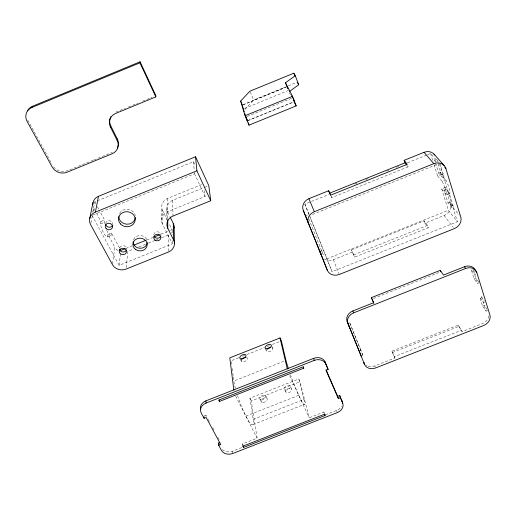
<?xml version="1.0" encoding="UTF-8"?>
<svg xmlns="http://www.w3.org/2000/svg" width="516" height="516" viewBox="0 0 516 516"><rect width="100%" height="100%" fill="white"/><g stroke="black" fill="none" stroke-linecap="round" stroke-linejoin="round"><path stroke-width="0.39" stroke-dasharray="2.58 1.94" d="M92.074 215.385L119.132 265.321L172.344 243.862L162.385 223.938L162.514 210.328A9.83 8.966 0.4 0 1 167.468 198.454L202.162 184.373M161.489 220.429L161.65 206.916M126.239 267.546L127.781 251.415L133.683 249.035M119.132 265.321L120.286 255.123M112.585 263.889L114.752 247.132L107.909 234.412L111.475 232.968L120.073 249.022M96.479 213.179L100.949 221.48L100.523 223.892A8.179 1.974 66.9 0 0 103.626 232.871A8.179 1.974 66.9 0 0 107.534 236.889L111.121 235.431L111.475 232.968M107.534 236.889L107.909 234.412M104.329 223.647A8.179 1.935 67 0 1 104.142 222.428L104.542 220.022L99.304 210.244M90.893 223.035L92.461 215.301M93.248 211.431L93.873 208.335A10.107 9.062 9.5 0 1 93.364 207.219M92.68 212.379L94.821 201.866L193.455 161.708L195.429 165.978M244.945 109.456L253.582 100.007L285.387 86.998M115.913 112.146L125.53 108.192M128.49 106.973L138.107 103.019M142.551 101.188L152.168 97.234M93.19 160.199L67.48 170.725A11.081 9.939 17.8 0 1 53.483 166.726M93.925 159.902L112.294 152.381M288.341 85.791L297.216 82.16M242.926 104.787L285.664 87.307M242.946 104.871L285.709 87.385M244.449 108.483L288.592 90.435M247.254 116.41L292.133 98.085M248.093 120.46L294.333 101.588M247.37 120.86L293.643 101.975M92.816 215.082L194.526 173.737L194.313 171.331M100.949 221.48L104.542 220.022M100.523 223.892L104.142 222.428M167.745 218.3L167.713 212.134A9.804 8.94 -0.5 0 1 172.686 200.292L203.639 187.74M204.381 187.443L207.329 186.244M162.385 223.938A10.204 9.236 -0.4 0 1 167.526 211.689L205.084 196.48L204.272 189.333M126.02 248.319L131.967 245.913M146.834 239.908L152.781 237.502M160.96 234.2L169.88 230.594M170.622 230.297L172.112 229.691L168.913 223.235M138.849 246.945L145.493 244.262M148.447 243.068L155.832 240.088M156.567 239.792L158.044 239.192M161.734 237.702L168.377 235.019A9.746 8.778 0.3 0 0 169.5 234.483M308.884 214.23L304.879 204.091L310.825 201.691M311.567 201.395L328.673 194.506M354.698 184.031L356.924 183.135M365.85 179.542L368.082 178.639M386.665 171.157L388.896 170.261M396.333 167.268L398.565 166.365M407.485 162.772L426.816 154.994M427.564 154.69L430.538 153.491L437.762 161.721M331.078 196.357L331.685 197.622L408.104 166.868L407.685 165.597M435.259 162.089L434.569 159.883L436.368 159.16L438.871 161.998M306.143 215.727L307.323 215.256M312.438 214.475L439.31 163.482M438.703 173.118L440.49 172.402L444.018 176.511L442.212 177.233L438.703 173.118L435.491 162.824M434.053 164.688L437.562 175.879L441.128 174.447L445.856 179.981A9.604 1.606 67.9 0 1 449.933 193.152L446.334 194.59L441.638 188.856L445.173 187.443L449.933 193.152M437.562 175.879L442.225 181.439L445.856 179.981M444.037 190.159L445.805 189.449L449.359 193.739L453.351 206.613L451.577 207.322L448.023 202.904L444.037 190.159L447.565 194.455L451.577 207.322M447.565 194.455L449.359 193.739M448.023 202.904L449.771 202.201L453.351 206.613M309.948 216.655L326.944 258.787L448.365 210.289L457.395 221.738L332.059 271.7L309.755 216.423M351.402 249.892L424.217 220.816L427.454 225.428L428.228 227.782L354.595 257.149L351.402 249.892L354.595 257.149M324.345 258.948A9.314 8.185 -21.8 0 0 333.323 259.735L352.28 252.169M424.217 220.816L424.99 223.138L444.121 215.501A9.494 8.166 -34.2 0 0 450.391 204.175L449.771 202.201M353.718 254.852L427.454 225.428M373.423 298.512L440.045 272.106M238.708 357.775L231.226 360.742L231.832 365.418M242.449 356.298L246.19 354.815M246.938 354.518L264.147 347.7M267.14 346.52L269.384 345.63M272.377 344.443L281.349 340.889M479.222 282.781L477.487 283.465L474.023 278.666L471.263 269.804L472.411 269.346M475.881 274.073L474.72 274.531L471.263 269.804M474.023 278.666L475.733 277.989L478.784 282.181M235.438 388.503A26.406 4.154 69.8 0 1 233.832 381.002L285.961 360.407M487.743 310.4L486.046 311.071L482.544 306.059L479.886 297.513L481.576 296.848L484.208 300.557M359.665 350.493L360.774 350.061L362.916 355.537L361.232 356.201M485.085 301.789L483.376 302.466L479.886 297.513M482.544 306.059L484.227 305.395L486.865 309.149M203.949 416.07L206.019 415.257L206.768 416.638M237.566 395.682A26.406 4.154 69.8 0 0 248.912 421.462A26.406 4.154 69.8 0 0 253.195 419.353L249.938 398.197L298.783 378.963L300.054 381.737L309.187 417.779L323.887 412.02L324.467 413.303M242.797 446.198L242.494 443.895L257.097 438.174L251.298 400.926L300.054 381.737M368.153 366.218A9.017 7.372 -20.8 0 0 374.861 365.883L394.927 358.001L391.928 351.177L458.44 325.015L462.11 331.601L482.357 323.642A9.159 7.379 -29 0 0 488.839 314.205M392.45 352.538L458.898 326.402L462.11 331.601M391.928 351.177L394.398 356.633L461.652 330.201M245.868 416.115L298.783 395.32M253.195 419.353L303.95 399.423L298.783 378.963M253.027 424.545L304.595 404.312M222.364 449.584A8.824 6.966 -9.8 0 0 232.645 451.132L241.623 447.624M325.396 414.832L336.613 410.439A8.824 7.082 -17 0 0 341.566 406.286M434.569 159.883L437.549 163.301M450.391 204.175L459.285 215.191M407.221 165.713L408.104 166.868M444.121 215.501L453.261 227.433M474.726 271.481L472.985 269.12L477.487 283.465M424.99 223.138L428.228 227.782M27.812 120.189L51.974 164.165M93.873 208.335L94.989 210.412M208.258 419.411L209.373 421.488M212.721 427.719L214.585 431.183M217.933 437.413L219.048 439.49M94.821 201.866L95.944 203.962M97.44 206.755L98.937 209.548M242.494 443.895L243.152 445.147M289.321 92.538L290.766 95.35M235.715 396.165L257.097 438.174M249.938 398.197L251.298 400.926M162.514 210.328L167.139 219.648M240.204 358.949L241.353 361.284M259.954 399.055L261.309 401.809M167.713 212.134L169.809 216.378M265.708 395.682L267.049 398.436M265.23 348.339L266.617 351.28M284.574 389.367L285.883 392.141M271.635 345.978L272.732 348.332M290.514 386.471A3.328 1.98 -26.4 0 1 286.296 389.999A3.328 1.98 -26.4 0 1 285.503 386.6A3.328 1.98 -26.4 0 1 290.514 386.471L291.811 389.251A3.322 1.987 -26.4 0 1 287.606 392.779A3.322 1.987 -26.4 0 1 286.806 389.367A3.322 1.987 -26.4 0 1 291.811 389.251M289.708 375.738L309.187 417.779M194.526 173.737L205.084 196.48M333.323 259.735L339.064 273.706M250.266 91.906L253.582 100.007M374.861 365.883L375.416 367.25M360.774 350.061L349.461 322.158L362.916 355.537M308.832 218.99L323.177 254.594L321.229 249.609M304.879 204.091L309.652 215.914M326.944 258.787L332.059 271.7M331.207 196.377L331.685 197.622M394.398 356.633L394.927 358.001M458.44 325.015L458.898 326.402M430.538 153.491L432.879 160.953M441.638 188.856L448.365 210.289M440.49 172.402L441.128 174.447M445.173 187.443L445.805 189.449M481.576 296.848L486.046 311.071M439.871 163.133L444.018 176.511M439.548 164.249L457.395 221.738M438.045 163.869L442.212 177.233M336.613 410.439L337.277 412.613M323.887 412.02L324.3 413.477M232.232 368.534L233.232 376.325M233.329 377.106L233.832 381.002M232.645 451.132L232.903 453.461M193.455 161.708L194.242 170.532M206.019 415.257L206.129 416.754M172.686 200.292L172.995 216.03M172.112 229.691L172.189 234.419M172.292 240.714L172.344 243.862M168.377 235.019L168.48 251.221M167.468 198.454L167.526 211.689M166.862 208.735L166.887 219.971M118.054 250.583A9.804 8.669 4.2 0 1 114.752 247.132M119.564 213.482A8.314 7.469 5.7 0 1 128.168 209.335A8.314 7.469 5.7 0 1 135.302 215.585M119.764 247.738A3.58 3.154 3.9 0 1 123.885 245.771A3.58 3.154 3.9 0 1 126.697 249.157M111.121 235.431A8.179 1.935 67 0 1 106.496 229.897M105.67 223.66A3.651 3.251 7.1 0 1 109.573 220.751A3.651 3.251 7.1 0 1 112.939 224.325M153.8 234.709A3.56 3.186 0.7 0 1 157.69 231.852A3.56 3.186 0.7 0 1 160.889 235.348M133.509 239.701A7.14 6.347 2.4 0 1 139.92 235.58A7.14 6.347 2.4 0 1 146.699 239.327M172.273 232.168A9.746 8.778 0.3 0 1 171.467 233.045M442.225 181.439A9.604 1.561 67.9 0 1 446.334 194.59M367.16 365.838A9.017 7.372 -20.8 0 1 366.25 365.334M303.95 399.423A26.477 2.425 69.1 0 1 301.512 400.816A26.477 2.425 69.1 0 1 290.489 374.816M272.113 347.565A3.418 1.877 -25.9 0 1 270.378 351.293A3.418 1.877 -25.9 0 1 266.424 350.306M246.338 357.356A3.431 1.864 -27.2 0 1 246.932 359.858A3.431 1.864 -27.2 0 1 242.752 361.871A3.431 1.864 -27.2 0 1 241.449 359.71M262.973 402.467A3.335 1.974 -27.9 0 0 267.249 398.913A3.335 1.974 -27.9 0 0 262.328 399.003A3.335 1.974 -27.9 0 0 262.973 402.467M261.618 399.713A3.341 1.967 -27.8 0 0 265.901 396.159A3.341 1.967 -27.8 0 0 260.98 396.256A3.341 1.967 -27.8 0 0 261.618 399.713"/><path stroke-width="0.77" d="M32.527 106.251L31.869 107.496A11.597 10.41 25 0 0 27.142 121.499L52.206 167.042A11.133 9.985 17.7 0 0 67.016 172.228L112.036 153.8A11.03 10.146 16.1 0 0 117.158 140.423L110.489 127.136A11.107 10.352 18.2 0 1 115.674 113.404L155.819 96.892L155.871 95.712L140.068 61.791L32.527 106.251A11.545 10.365 25.2 0 0 27.496 110.817M155.819 96.892L139.939 62.823L140.068 61.791M117.158 140.423L117.39 139.062L110.753 125.827A11.055 10.314 18.4 0 1 110.837 116.635M95.396 212.089L98.492 196.293L195.545 156.761L208.799 185.65L210.741 200.75L172.995 216.03A10.249 9.256 -1.4 0 0 167.797 228.311L173.621 240.017A10.185 9.082 -0.6 0 1 168.487 251.995L126.091 269.081A10.243 8.972 3.3 0 1 112.482 264.689L90.584 224.583A10.572 9.398 8.3 0 1 95.396 212.089L196.912 170.815L195.545 156.761M110.489 127.136L110.753 125.827M89.687 218.552L93.022 202.511M295.294 75.742L285.451 82.734L292.507 96.35L296.19 105.909L249.002 125.156L245.061 115.732L240.656 101.065L249.963 91.164L293.823 73.201L295.294 75.742L298.719 84.785L289.611 91.364M31.869 107.496L139.939 62.823M245.061 115.732L292.507 96.35M125.278 248.615L120.821 250.421L120.073 249.022M134.199 245.01L146.093 240.204M154.271 236.902L159.476 234.799M444.798 167.339L445.869 168.545L460.769 217.023A9.843 8.385 -33.7 0 1 454.222 228.691L339.36 274.441A9.649 8.404 -21.7 0 1 327.299 270.249L303.273 210.36A9.591 8.675 -22.6 0 1 308.929 198.686L328.621 190.752L330.73 195.138L407.266 164.327L404.17 160.321L424.049 152.31A9.81 8.637 -37.9 0 1 434.736 155.026M406.776 165.133L405.002 162.83L329.569 193.203L330.472 195.1M308.407 223.744A9.946 8.927 -22.3 0 1 314.309 211.702L433.808 163.656A10.178 8.882 -37.2 0 1 445.869 168.545M371.365 297.648L440.296 270.32L443.425 275.08L464.439 266.753A9.436 7.798 -30.7 0 1 475.539 270.835L476.823 272.571L489.923 315.108A9.198 7.398 -29 0 1 483.627 325.531L375.693 367.934A9.056 7.392 -20.8 0 1 364.535 364.412L347.171 321.642A9.275 7.804 -21.1 0 1 352.88 310.948L373.7 302.699L371.365 297.648L373.932 303.447M288.315 368.443A26.477 2.425 69.1 0 1 285.961 360.407L281.349 340.889L280.007 337.948L229.788 357.852L233.864 390.167M347.171 321.642L347.913 323.571A9.314 7.824 -21.1 0 1 353.654 312.851L465.677 268.475A9.475 7.824 -30.7 0 1 476.823 272.571M200.466 408.988A9.082 7.353 -8.2 0 1 205.897 400.874L313.651 358.356A9.075 7.482 -16.6 0 1 325.119 361.929L328.15 369.482L326.041 370.314L338.315 398.481L340.386 397.668L339.702 395.527L337.645 396.34L338.315 398.481M339.702 395.527L342.663 402.912A8.856 7.095 -17 0 1 337.277 412.613L232.903 453.461A8.856 6.985 -9.8 0 1 221.429 450.397L218.713 445.366L220.751 444.566L206.181 417.502L204.097 418.321L201.246 413.045A9.114 7.372 -8.3 0 1 206.058 403.08L314.25 360.407A9.107 7.501 -16.6 0 1 325.764 363.986L328.15 369.482M303.756 368.205L303.137 366.824L218.713 400.119L219.41 401.461L303.756 368.205L303.389 366.818M218.713 445.366L218.507 443.057L219.861 442.522M325.086 415.496L324.506 414.206L242.797 446.198L243.449 447.449L325.086 415.496L324.674 414.038M434.033 154.142L444.141 165.526M424.049 152.31L433.808 163.656M464.439 266.753L465.677 268.475M287.135 86.707L287.896 88.152M297.59 82.818L298.719 84.785M218.507 443.057L219.184 444.308M291.804 95.718L292.514 97.098M293.256 99.498L294.391 101.671M294.384 102.394L296.19 105.909M170.157 217.088L173.292 223.46A9.746 8.778 0.3 0 1 174.079 227.943M292.869 97.782L294.333 101.446M196.912 170.815L210.741 200.75M326.028 369.682L337.645 396.34M340.386 397.668L342.663 402.912M242.604 105.967L242.791 106.412M240.656 101.065L242.385 105.206M308.929 198.686L314.309 211.702M352.88 310.948L353.654 312.851M303.273 210.36L321.12 254.562M321.655 255.626L319.494 250.305L321.145 254.582M287.618 88.081L287.805 88.571M364.535 364.412L363.741 362.374A9.017 7.372 -20.8 0 0 364.18 363.232M361.232 356.201L347.765 322.835L349.803 328.111M328.621 190.752L329.331 192.591M285.451 82.734L287.341 87.636M321.939 256.355L327.299 270.249M293.823 73.201L294.668 75.446M287.444 87.63L287.141 86.765M440.296 270.32L440.793 271.809M404.17 160.321L405.002 162.83M325.119 361.929L325.764 363.986M248.312 122.892L249.002 125.156M246.216 117.016L247.37 120.86L244.668 113.314M242.436 105.915L244.216 111.83M313.651 358.356L314.25 360.407M280.007 337.948L287.302 369.005M243.249 445.914L243.449 447.449M219.268 399.99L219.41 401.461M205.897 400.874L206.058 403.08M204.001 416.825L204.097 418.321M174.124 226.795L174.492 243.468M173.292 223.46L173.621 240.017M167.752 219.835L167.797 228.311M126.504 249.963A3.58 3.154 3.9 0 1 122.847 251.989A3.58 3.154 3.9 0 1 119.622 249.37M135.398 217.533A8.314 7.469 5.7 0 1 126.801 224.196A8.314 7.469 5.7 0 1 118.809 216.636M92.854 204.878A10.107 9.062 9.5 0 1 98.492 196.293M112.746 225.15A3.651 3.251 7.1 0 1 109.037 227.227A3.651 3.251 7.1 0 1 105.728 224.512M160.676 236.154A3.56 3.186 0.7 0 1 157.464 238.211A3.56 3.186 0.7 0 1 154.103 236.334M147.324 242.572A7.14 6.347 2.4 0 1 139.894 248.26A7.14 6.347 2.4 0 1 133.083 241.869M341.973 400.758A8.824 7.082 -17 0 1 342.424 403.493M267.069 349.145A3.418 1.877 -25.9 0 1 270.81 347.339M241.888 359.117A3.431 1.864 -27.2 0 1 245.635 357.311M117.39 139.062A10.978 10.107 16.3 0 1 117.274 148.034M120.454 223.938A8.372 7.508 5.5 0 0 134.721 221.925A8.372 7.508 5.5 0 0 125.388 211.792A8.372 7.508 5.5 0 0 120.454 223.938M120.802 254.085A3.599 3.173 3.8 0 0 126.439 251.821A3.599 3.173 3.8 0 0 121.312 248.615A3.599 3.173 3.8 0 0 120.802 254.085M106.135 228.582A3.677 3.264 7 0 0 112.378 227.691A3.677 3.264 7 0 0 108.237 223.293A3.677 3.264 7 0 0 106.135 228.582M135.895 249.712A7.185 6.379 2.3 0 0 147.202 245.184A7.185 6.379 2.3 0 0 137.043 238.721A7.185 6.379 2.3 0 0 135.895 249.712M155.2 240.192A3.586 3.206 0.6 0 0 160.857 237.921A3.586 3.206 0.6 0 0 155.813 234.67A3.586 3.206 0.6 0 0 155.2 240.192M266.959 348.9A3.431 1.871 -25.9 0 0 271.358 345.391A3.431 1.871 -25.9 0 0 266.269 345.668A3.431 1.871 -25.9 0 0 266.959 348.9M241.578 358.949A3.438 1.858 -27.2 0 0 246.055 355.414A3.438 1.858 -27.2 0 0 241.056 355.653A3.438 1.858 -27.2 0 0 241.578 358.949"/></g></svg>
